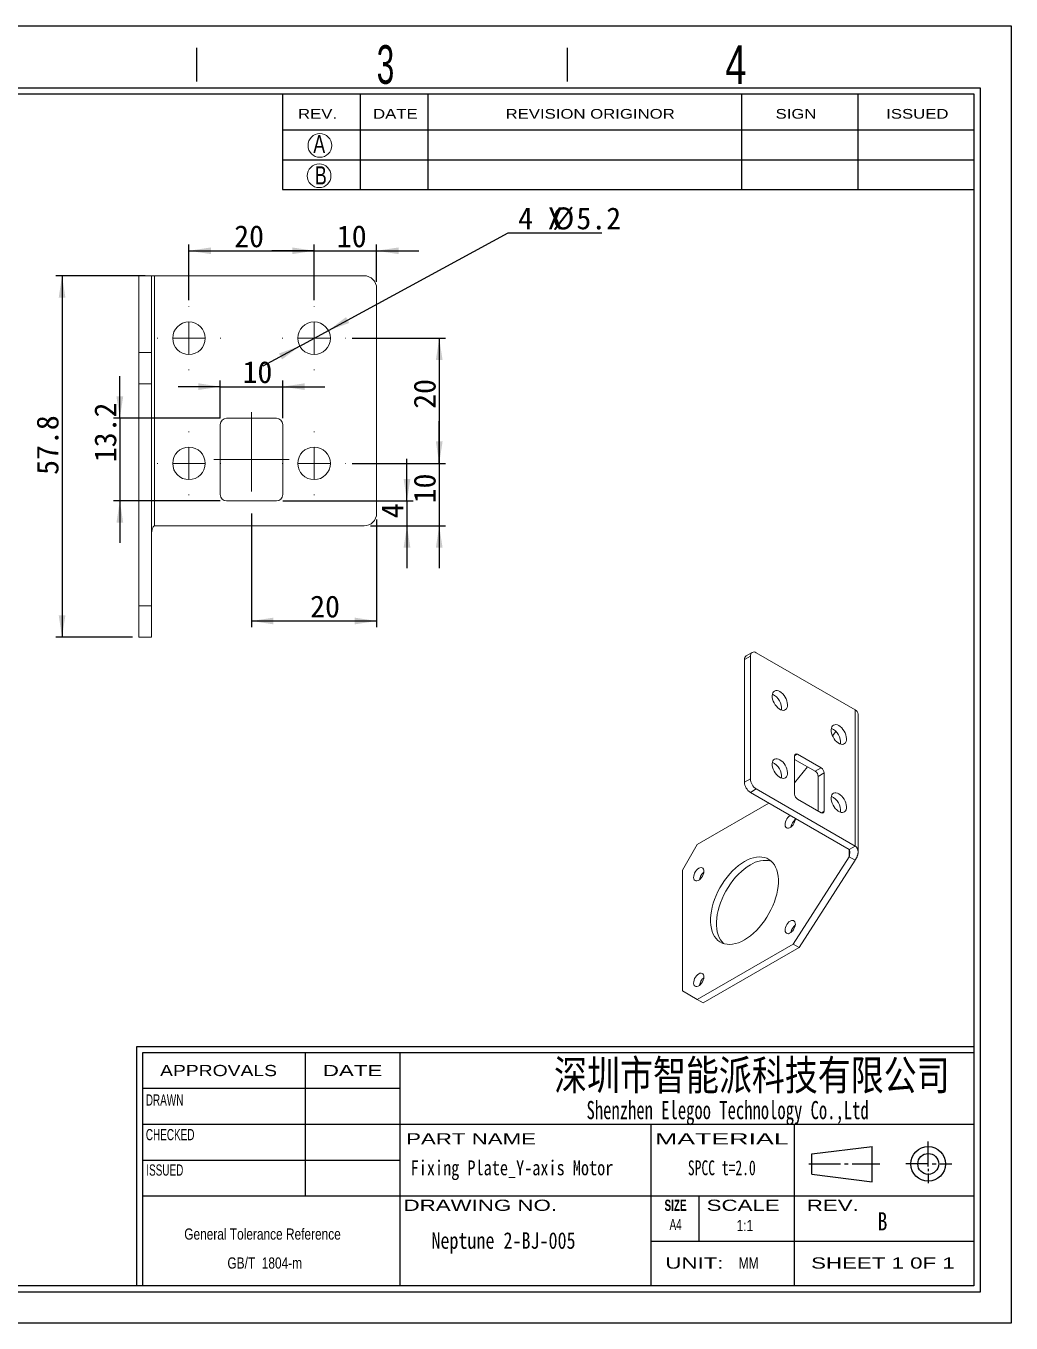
# Model space of a CAD drawing. Header units: millimetres. Extents: x 2 to 295, y 1 to 209.
# Drawn here: x 137.6 to 295.1, y 1.3 to 208.7 of the extents above; entities that cross this region are included whole.
import ezdxf

# ---------------------------------------------------------------- set-up
doc = ezdxf.new("R2010")
doc.units = ezdxf.units.MM
doc.linetypes.add('CENTER', pattern=[10.16, 6.35, -1.27, 1.27, -1.27])
doc.linetypes.add('CENTERX2', pattern=[20.32, 12.7, -2.54, 2.54, -2.54])
doc.layers.add('DIM', color=5, linetype='Continuous')
doc.layers.add('SLD-0', color=179, linetype='Continuous')
doc.layers.add('中心线', color=1, linetype='CENTER', lineweight=15)
doc.styles.add('SLDTEXTSTYLE0', font='SIMSUN.TTC', dxfattribs={"width": 0.67})
doc.styles.add('SLDTEXTSTYLE1', font='ARIAL.TTF', dxfattribs={"width": 0.7584})
doc.styles.add('SLDTEXTSTYLE10', font='ARIAL.TTF', dxfattribs={"width": 1.2324})
doc.styles.add('SLDTEXTSTYLE11', font='ARIAL.TTF', dxfattribs={"width": 1.7064})
doc.styles.add('SLDTEXTSTYLE12', font='SIMSUN.TTC', dxfattribs={"width": 0.8, "bigfont": 'bigfont'})
doc.styles.add('SLDTEXTSTYLE13', font='SIMKAI.TTF', dxfattribs={"width": 0.67})
doc.styles.add('SLDTEXTSTYLE14', font='SIMSUN.TTC')
doc.styles.add('SLDTEXTSTYLE2', font='SIMSUN.TTC', dxfattribs={"width": 0.8})
doc.styles.add('SLDTEXTSTYLE4', font='SIMSUN.TTC', dxfattribs={"width": 0.8})
doc.styles.add('SLDTEXTSTYLE5', font='ARIAL.TTF', dxfattribs={"width": 0.63516})
doc.styles.add('SLDTEXTSTYLE6', font='GOTHIC.TTF', dxfattribs={"width": 0.7304})
doc.styles.add('SLDTEXTSTYLE7', font='GOTHIC.TTF', dxfattribs={"width": 0.61171})
doc.styles.add('SLDTEXTSTYLE8', font='ARIALBD.TTF', dxfattribs={"width": 0.63516})
doc.styles.add('SLDTEXTSTYLE9', font='ARIAL.TTF', dxfattribs={"width": 1.422})
doc.dimstyles.new('SLDDIMSTYLE0', dxfattribs={"dimtxt": 3.5, "dimasz": 3.5, "dimexe": 0, "dimexo": 0.0625, "dimgap": 0.875, "dimtad": 2, "dimrnd": 1e-09, "dimzin": 12, "dimdsep": 46, "dimtxsty": 'SLDTEXTSTYLE0', "dimsah": 1, "dimcen": 0.09, "dimadec": 0, "dimazin": 3, "dimtfac": 1, "dimtofl": 0, "dimtmove": 0, "dimatfit": 3, "dimfxl": 0, "dimfrac": 2, "dimtolj": 1, "dimtzin": 12, "dimarcsym": 0})
doc.dimstyles.new('SLDDIMSTYLE1', dxfattribs={"dimtxt": 3.5, "dimasz": 3.5, "dimexe": 0, "dimexo": 0.0625, "dimgap": 0.875, "dimtad": 2, "dimrnd": 1e-09, "dimzin": 12, "dimdsep": 46, "dimtxsty": 'SLDTEXTSTYLE0', "dimsah": 1, "dimcen": 0.09, "dimadec": 0, "dimazin": 3, "dimtfac": 1, "dimtmove": 0, "dimatfit": 0, "dimfxl": 0, "dimfrac": 2, "dimtolj": 1, "dimtzin": 12, "dimarcsym": 0})
doc.dimstyles.new('SLDDIMSTYLE2', dxfattribs={"dimtxt": 3.5, "dimasz": 3.5, "dimexe": 0, "dimexo": 0.0625, "dimgap": 0.875, "dimtad": 0, "dimtih": 1, "dimtoh": 1, "dimrnd": 1e-09, "dimzin": 12, "dimdsep": 46, "dimtxsty": 'SLDTEXTSTYLE0', "dimsah": 1, "dimcen": 0, "dimadec": 0, "dimazin": 3, "dimtfac": 1, "dimtmove": 0, "dimatfit": 3, "dimfxl": 0, "dimfrac": 2, "dimtolj": 1, "dimtzin": 12, "dimarcsym": 0})

# ---------------------------------------------------------------- blocks, each defined once
blk = doc.blocks.new('SW_NOTE_2')
at = {"layer": 'SLD-0', "color": 0, "char_height": 1.7927, "attachment_point": 2, "style": 'SLDTEXTSTYLE1'}
for s, insert in [('General Tolerance Reference ', (13.02, 2.31)), (' GB/T  1804-m', (13.11, -2.32))]:
    blk.add_mtext(s, dxfattribs=dict(at, insert=insert))
blk = doc.blocks.new('_D_8')
at = {"layer": 'DIM'}
for p, q in [((185.98, 159.98), (214.72, 175.58)), ((214.72, 175.58), (229.71, 175.58)), ((181.41, 157.5), (185.98, 159.98)), ((181.41, 157.5), (175.5, 154.29))]:
    blk.add_line(p, q, dxfattribs=at)
for points in [[(185.98, 159.98), (189.32, 161.18), (188.8, 162.12)], [(181.41, 157.5), (178.08, 156.3), (178.59, 155.36)]]:
    blk.add_solid(points, dxfattribs=at)
at = {"layer": 'DIM', "char_height": 3.5, "attachment_point": 1, "style": 'SLDTEXTSTYLE14'}
for s, insert in [('4 X ', (216.31, 179.66)), ('%%c', (221.76, 179.66)), ('5.2', (225.63, 179.66))]:
    blk.add_mtext(s, dxfattribs=dict(at, insert=insert))
blk = doc.blocks.new('_D_9')
at = {"layer": 'DIM'}
for p, q in [((163.7, 164.84), (163.7, 173.73)), ((163.7, 172.73), (183.7, 172.73)), ((183.7, 164.84), (183.7, 173.73))]:
    blk.add_line(p, q, dxfattribs=at)
for points in [[(163.7, 172.73), (167.2, 172.19), (167.2, 173.26)], [(183.7, 172.73), (180.2, 173.26), (180.2, 172.19)]]:
    blk.add_solid(points, dxfattribs=at)
at = {"layer": 'DIM', "insert": (170.93, 176.8), "char_height": 3.5, "attachment_point": 1, "style": 'SLDTEXTSTYLE14'}
blk.add_mtext('20', dxfattribs=at)
blk = doc.blocks.new('_D_10')
at = {"layer": 'DIM'}
for p, q in [((189.8, 158.74), (204.7, 158.74)), ((203.7, 158.74), (203.7, 138.74)), ((189.8, 138.74), (204.7, 138.74))]:
    blk.add_line(p, q, dxfattribs=at)
for points in [[(203.7, 158.74), (203.16, 155.24), (204.24, 155.24)], [(203.7, 138.74), (204.24, 142.24), (203.16, 142.24)]]:
    blk.add_solid(points, dxfattribs=at)
at = {"layer": 'DIM', "insert": (199.62, 147.46), "char_height": 3.5, "attachment_point": 1, "rotation": 90, "style": 'SLDTEXTSTYLE14'}
blk.add_mtext('20', dxfattribs=at)
blk = doc.blocks.new('_D_11')
at = {"layer": 'DIM'}
for p, q in [((183.7, 172.73), (176.97, 172.73)), ((183.7, 164.84), (183.7, 173.73)), ((183.7, 172.73), (193.7, 172.73)), ((193.7, 167.74), (193.7, 173.73)), ((193.7, 172.73), (200.43, 172.73))]:
    blk.add_line(p, q, dxfattribs=at)
for points in [[(183.7, 172.73), (180.2, 173.26), (180.2, 172.19)], [(193.7, 172.73), (197.2, 172.19), (197.2, 173.26)]]:
    blk.add_solid(points, dxfattribs=at)
at = {"layer": 'DIM', "insert": (187.34, 176.8), "char_height": 3.5, "attachment_point": 1, "style": 'SLDTEXTSTYLE14'}
blk.add_mtext('10', dxfattribs=at)
blk = doc.blocks.new('_D_12')
at = {"layer": 'DIM'}
for p, q in [((168.7, 145.94), (168.7, 152)), ((178.7, 145.94), (178.7, 152)), ((168.7, 151), (161.97, 151)), ((168.7, 151), (178.7, 151)), ((178.7, 151), (185.43, 151))]:
    blk.add_line(p, q, dxfattribs=at)
for points in [[(168.7, 151), (165.2, 151.54), (165.2, 150.47)], [(178.7, 151), (182.2, 150.47), (182.2, 151.54)]]:
    blk.add_solid(points, dxfattribs=at)
at = {"layer": 'DIM', "insert": (172.27, 155.08), "char_height": 3.5, "attachment_point": 1, "style": 'SLDTEXTSTYLE14'}
blk.add_mtext('10', dxfattribs=at)
blk = doc.blocks.new('_D_13')
at = {"layer": 'DIM'}
for p, q in [((173.7, 130.74), (173.7, 112.54)), ((193.7, 129.74), (193.7, 112.54)), ((173.7, 113.54), (193.7, 113.54))]:
    blk.add_line(p, q, dxfattribs=at)
for points in [[(173.7, 113.54), (177.2, 113), (177.2, 114.07)], [(193.7, 113.54), (190.2, 114.07), (190.2, 113)]]:
    blk.add_solid(points, dxfattribs=at)
at = {"layer": 'DIM', "insert": (183.07, 117.61), "char_height": 3.5, "attachment_point": 1, "style": 'SLDTEXTSTYLE14'}
blk.add_mtext('20', dxfattribs=at)
blk = doc.blocks.new('_D_14')
at = {"layer": 'DIM'}
for p, q in [((198.55, 132.74), (198.55, 139.47)), ((178.7, 132.74), (199.55, 132.74)), ((198.55, 132.74), (198.55, 128.74)), ((192.7, 128.74), (199.55, 128.74)), ((198.55, 128.74), (198.55, 122.01))]:
    blk.add_line(p, q, dxfattribs=at)
for points in [[(198.55, 132.74), (199.09, 136.24), (198.01, 136.24)], [(198.55, 128.74), (198.01, 125.24), (199.09, 125.24)]]:
    blk.add_solid(points, dxfattribs=at)
at = {"layer": 'DIM', "insert": (194.48, 129.97), "char_height": 3.5, "attachment_point": 1, "rotation": 90, "style": 'SLDTEXTSTYLE14'}
blk.add_mtext('4', dxfattribs=at)
blk = doc.blocks.new('_D_15')
at = {"layer": 'DIM'}
for p, q in [((152.65, 145.94), (152.65, 152.67)), ((168.7, 145.94), (151.65, 145.94)), ((152.65, 145.94), (152.65, 132.74)), ((168.7, 132.74), (151.65, 132.74)), ((152.65, 132.74), (152.65, 126.01))]:
    blk.add_line(p, q, dxfattribs=at)
for points in [[(152.65, 145.94), (153.19, 149.44), (152.11, 149.44)], [(152.65, 132.74), (152.11, 129.24), (153.19, 129.24)]]:
    blk.add_solid(points, dxfattribs=at)
at = {"layer": 'DIM', "insert": (148.58, 138.93), "char_height": 3.5, "attachment_point": 1, "rotation": 90, "style": 'SLDTEXTSTYLE14'}
blk.add_mtext('13.2', dxfattribs=at)
blk = doc.blocks.new('_D_16')
at = {"layer": 'DIM'}
for p, q in [((203.7, 138.74), (203.7, 145.47)), ((189.8, 138.74), (204.7, 138.74)), ((203.7, 138.74), (203.7, 128.74)), ((192.7, 128.74), (204.7, 128.74)), ((203.7, 128.74), (203.7, 122.01))]:
    blk.add_line(p, q, dxfattribs=at)
for points in [[(203.7, 138.74), (204.24, 142.24), (203.16, 142.24)], [(203.7, 128.74), (203.16, 125.24), (204.24, 125.24)]]:
    blk.add_solid(points, dxfattribs=at)
at = {"layer": 'DIM', "insert": (199.62, 132.35), "char_height": 3.5, "attachment_point": 1, "rotation": 90, "style": 'SLDTEXTSTYLE14'}
blk.add_mtext('10', dxfattribs=at)
blk = doc.blocks.new('_D_17')
at = {"layer": 'DIM'}
for p, q in [((156.7, 168.74), (142.41, 168.74)), ((143.41, 168.74), (143.41, 110.94)), ((154.7, 110.94), (142.41, 110.94))]:
    blk.add_line(p, q, dxfattribs=at)
for points in [[(143.41, 168.74), (142.88, 165.24), (143.95, 165.24)], [(143.41, 110.94), (143.95, 114.44), (142.88, 114.44)]]:
    blk.add_solid(points, dxfattribs=at)
at = {"layer": 'DIM', "insert": (139.34, 136.9), "char_height": 3.5, "attachment_point": 1, "rotation": 90, "style": 'SLDTEXTSTYLE14'}
blk.add_mtext('57.8', dxfattribs=at)
blk = doc.blocks.new('SW_CENTERMARKSYMBOL_5')
at = {"layer": '中心线', "color": 0}
for p, q in [((0, 5), (0, 5.1)), ((0, 0), (0, 2.5)), ((-5, 0), (-5.1, 0)), ((0, 0), (-2.5, 0)), ((0, 0), (0, -2.5)), ((0, 0), (2.5, 0)), ((5, 0), (5.1, 0)), ((0, -5), (0, -5.1))]:
    blk.add_line(p, q, dxfattribs=at)
blk = doc.blocks.new('SW_CENTERMARKSYMBOL_6')
at = {"layer": '中心线', "color": 0}
for p, q in [((0, 5), (0, 5.1)), ((0, 0), (0, 2.5)), ((-5, 0), (-5.1, 0)), ((0, 0), (-2.5, 0)), ((0, 0), (0, -2.5)), ((0, 0), (2.5, 0)), ((5, 0), (5.1, 0)), ((0, -5), (0, -5.1))]:
    blk.add_line(p, q, dxfattribs=at)
blk = doc.blocks.new('SW_CENTERMARKSYMBOL_7')
at = {"layer": '中心线', "color": 0}
for p, q in [((0, 5), (0, 5.1)), ((0, 0), (0, 2.5)), ((-5, 0), (-5.1, 0)), ((0, 0), (-2.5, 0)), ((0, 0), (0, -2.5)), ((0, 0), (2.5, 0)), ((5, 0), (5.1, 0)), ((0, -5), (0, -5.1))]:
    blk.add_line(p, q, dxfattribs=at)
blk = doc.blocks.new('SW_CENTERMARKSYMBOL_8')
at = {"layer": '中心线', "color": 0}
for p, q in [((0, 5), (0, 5.1)), ((0, 0), (0, 2.5)), ((-5, 0), (-5.1, 0)), ((0, 0), (-2.5, 0)), ((0, 0), (0, -2.5)), ((0, 0), (2.5, 0)), ((5, 0), (5.1, 0)), ((0, -5), (0, -5.1))]:
    blk.add_line(p, q, dxfattribs=at)

msp = doc.modelspace()

# ---------------------------------------------------------------- linework, layer by layer
at = {"color": 7, "linetype": 'Continuous', "lineweight": 15}
for p, q in [((157.69696, 168.74158), (155.69696, 168.74158)), ((155.69696, 168.74158), (155.69696, 156.44158)), ((157.69696, 168.74158), (157.69696, 156.44158)), ((157.69696, 168.74158), (158.19696, 168.74158)), ((158.19696, 128.74158), (158.19696, 168.74158)), ((191.69696, 168.74158), (158.19696, 168.74158)), ((193.69696, 130.74158), (193.69696, 166.74158)), ((155.69696, 156.44158), (157.69696, 156.44158)), ((155.69696, 151.44158), (155.69696, 156.44158)), ((157.69696, 151.44158), (157.69696, 156.44158)), ((155.69696, 151.44158), (157.69696, 151.44158)), ((155.69696, 115.94158), (155.69696, 151.44158)), ((157.69696, 115.94158), (157.69696, 151.44158)), ((169.69692, 145.94158), (177.69692, 145.94158)), ((168.69692, 144.94158), (168.69692, 133.74158)), ((178.69692, 144.94158), (178.69692, 133.74158)), ((169.69692, 132.74158), (177.69692, 132.74158)), ((158.19696, 128.74158), (191.69696, 128.74158)), ((155.69696, 115.94158), (157.69696, 115.94158)), ((155.69696, 110.94158), (155.69696, 115.94158)), ((157.69696, 115.94158), (157.69696, 110.94158)), ((155.69696, 110.94158), (157.69696, 110.94158)), ((253.43741, 107.9078), (252.4946, 107.36353)), ((253.7136, 108.51826), (252.77079, 107.97399)), ((253.43741, 88.31082), (253.43741, 107.9078)), ((254.38022, 108.45225), (270.17227, 99.33569)), ((252.4946, 87.76655), (252.4946, 107.36353)), ((270.17227, 77.56127), (270.17227, 99.33569)), ((270.66042, 76.61786), (270.66042, 98.65535)), ((267.10749, 95.87958), (266.55812, 95.19617)), ((260.50849, 91.95877), (260.9799, 92.23091)), ((260.50849, 91.95869), (260.50849, 85.86185)), ((263.80832, 89.50955), (260.50849, 91.4145)), ((264.75113, 90.05382), (260.9799, 92.23091)), ((262.5642, 90.22777), (260.50849, 87.67048)), ((263.80832, 89.50955), (264.75113, 90.05382)), ((264.27973, 88.69305), (265.22254, 89.23733)), ((265.22254, 89.23733), (265.22254, 83.14049)), ((252.4946, 87.76655), (253.43741, 88.31082)), ((264.27973, 88.69305), (264.27973, 83.1404)), ((254.38022, 86.67783), (253.43741, 86.13355)), ((269.22946, 77.017), (253.43741, 86.13355)), ((270.17227, 77.56127), (254.38022, 86.67783)), ((264.75113, 82.86827), (260.9799, 85.04535)), ((244.95212, 77.80864), (256.40513, 84.42032)), ((264.75106, 82.86831), (265.22254, 83.14049)), ((242.5951, 73.72616), (244.95212, 77.80864)), ((269.22946, 77.017), (270.17227, 77.56127)), ((269.22946, 77.017), (269.22946, 75.8211)), ((260.28286, 61.89048), (269.22946, 75.8211)), ((261.22567, 61.34621), (270.17227, 75.27683)), ((269.22946, 75.8211), (270.17227, 75.27683)), ((242.5951, 54.40136), (242.5951, 73.72616)), ((244.95212, 53.04023), (260.28286, 61.89048)), ((261.22567, 61.34621), (245.89493, 52.49596)), ((261.22567, 61.34621), (260.28286, 61.89048)), ((242.5951, 54.40136), (244.95212, 53.04023)), ((245.89493, 52.49596), (244.95212, 53.04023))]:
    msp.add_line(p, q, dxfattribs=at)
at = {"color": 7, "linetype": 'Continuous', "lineweight": 15, "flags": 128}
for points in [[(258.15145, 102.24689), (257.9195, 102.35522), (257.69592, 102.40848), (257.48882, 102.40475), (257.30566, 102.34415), (257.15307, 102.22889), (257.03656, 102.06312), (256.96035, 101.85284), (256.92719, 101.60565), (256.93828, 101.33048), (256.99321, 101.03728), (257.09001, 100.73665), (257.22517, 100.43944), (257.39381, 100.15641), (257.58983, 99.89777), (257.80615, 99.67289), (258.03495, 99.48988), (258.26796, 99.35537), (258.49676, 99.27421), (258.71308, 99.24933), (258.9091, 99.28164), (259.07774, 99.36997), (259.2129, 99.51113), (259.30969, 99.7), (259.36463, 99.92978), (259.37572, 100.19215), (259.34256, 100.47763), (259.26634, 100.77589), (259.14984, 101.07617), (258.99725, 101.36761), (258.81409, 101.63968), (258.60698, 101.88254), (258.38341, 102.08741), (258.15145, 102.24689)], [(267.57954, 96.80417), (267.34759, 96.9125), (267.12401, 96.96576), (266.91691, 96.96202), (266.73375, 96.90143), (266.58116, 96.78617), (266.46465, 96.6204), (266.38844, 96.41012), (266.35528, 96.16293), (266.36637, 95.88776), (266.4213, 95.59456), (266.5181, 95.29393), (266.65326, 94.99672), (266.8219, 94.71368), (267.01792, 94.45505), (267.23424, 94.23017), (267.46304, 94.04716), (267.69605, 93.91265), (267.92485, 93.83149), (268.14117, 93.80661), (268.33719, 93.83892), (268.50583, 93.92725), (268.64099, 94.06841), (268.73779, 94.25728), (268.79272, 94.48706), (268.80381, 94.74943), (268.77065, 95.0349), (268.69444, 95.33317), (268.57793, 95.63345), (268.42534, 95.92489), (268.24218, 96.19696), (268.03507, 96.43982), (267.8115, 96.64469), (267.57954, 96.80417)], [(258.15145, 91.35968), (257.9195, 91.46801), (257.69592, 91.52127), (257.48882, 91.51754), (257.30566, 91.45694), (257.15307, 91.34168), (257.03656, 91.17591), (256.96035, 90.96563), (256.92719, 90.71844), (256.93828, 90.44327), (256.99321, 90.15007), (257.09001, 89.84943), (257.22517, 89.55223), (257.39381, 89.26919), (257.58983, 89.01056), (257.80615, 88.78568), (258.03495, 88.60267), (258.26796, 88.46816), (258.49676, 88.387), (258.71308, 88.36212), (258.9091, 88.39443), (259.07774, 88.48276), (259.2129, 88.62392), (259.30969, 88.81279), (259.36463, 89.04257), (259.37572, 89.30494), (259.34256, 89.59041), (259.26634, 89.88868), (259.14984, 90.18896), (258.99725, 90.4804), (258.81409, 90.75247), (258.60698, 90.99533), (258.38341, 91.2002), (258.15145, 91.35968)], [(267.57954, 85.91696), (267.34759, 86.02529), (267.12401, 86.07855), (266.91691, 86.07481), (266.73375, 86.01422), (266.58116, 85.89896), (266.46465, 85.73319), (266.38844, 85.52291), (266.35528, 85.27572), (266.36637, 85.00055), (266.4213, 84.70735), (266.5181, 84.40671), (266.65326, 84.10951), (266.8219, 83.82647), (267.01792, 83.56784), (267.23424, 83.34296), (267.46304, 83.15995), (267.69605, 83.02544), (267.92485, 82.94428), (268.14117, 82.9194), (268.33719, 82.95171), (268.50583, 83.04004), (268.64099, 83.1812), (268.73779, 83.37007), (268.79272, 83.59985), (268.80381, 83.86222), (268.77065, 84.14769), (268.69444, 84.44596), (268.57793, 84.74624), (268.42534, 85.03768), (268.24218, 85.30975), (268.03507, 85.55261), (267.8115, 85.75748), (267.57954, 85.91696)], [(259.82367, 82.44684), (259.80137, 82.43431), (259.61111, 82.2988), (259.43112, 82.11924), (259.27109, 81.90532), (259.13965, 81.66855), (259.04387, 81.42171), (258.98894, 81.1781), (258.9778, 80.95086), (259.01107, 80.75224), (259.08693, 80.59293), (259.20131, 80.48154), (259.34805, 80.42408), (259.51921, 80.42361), (259.70559, 80.4802), (259.89714, 80.59078), (260.08351, 80.74938), (260.25468, 80.94746), (260.40142, 81.17435), (260.5158, 81.4178), (260.59166, 81.66469), (260.62493, 81.90172), (260.62601, 81.98365)], [(252.49459, 75.08613), (252.00865, 74.7804), (251.5266, 74.42672), (251.05237, 74.02795), (250.58974, 73.5873), (250.14245, 73.10831), (249.71409, 72.59485), (249.30812, 72.05104), (248.92782, 71.48126), (248.57621, 70.8901), (248.25616, 70.28233), (247.97024, 69.66282), (247.72076, 69.03659), (247.5097, 68.40866), (247.33877, 67.78408), (247.20936, 67.1679), (247.12251, 66.56507), (247.0789, 65.98043), (247.0789, 65.41871), (247.12251, 64.88443), (247.20936, 64.38187), (247.33877, 63.9151), (247.5097, 63.48787), (247.72076, 63.10362), (247.97024, 62.76543), (248.25616, 62.47605), (248.57621, 62.2378), (248.92782, 62.05259), (249.30812, 61.92191), (249.71409, 61.84682), (250.14245, 61.82792), (250.58974, 61.86536), (251.05237, 61.95886), (251.5266, 62.10763), (252.00865, 62.31051), (252.49459, 62.56583), (252.98054, 62.87157), (253.46258, 63.22524), (253.93681, 63.62401), (254.39945, 64.06466), (254.84675, 64.54366), (255.2751, 65.05712), (255.68106, 65.60093), (256.06138, 66.17071), (256.41297, 66.76186), (256.73302, 67.36964), (257.01894, 67.98914), (257.26844, 68.61538), (257.4795, 69.24331), (257.65041, 69.86788), (257.77982, 70.48406), (257.86668, 71.08691), (257.91029, 71.67154), (257.91029, 72.23326), (257.86668, 72.76754), (257.77982, 73.27009), (257.65041, 73.73687), (257.4795, 74.1641), (257.26844, 74.54835), (257.01894, 74.88653), (256.73302, 75.17591), (256.41297, 75.41417), (256.06138, 75.59938), (255.68106, 75.73006), (255.2751, 75.80515), (254.84675, 75.82405), (254.39945, 75.7866), (253.93681, 75.69311), (253.46258, 75.54433), (252.98054, 75.34146), (252.49459, 75.08613)], [(245.18783, 73.9981), (244.99758, 73.86259), (244.81758, 73.68303), (244.65755, 73.4691), (244.52611, 73.23234), (244.43034, 72.98549), (244.37539, 72.74188), (244.36427, 72.51464), (244.39752, 72.31601), (244.47339, 72.15671), (244.58777, 72.04533), (244.7345, 71.98785), (244.90567, 71.9874), (245.09206, 72.04399), (245.2836, 72.15456), (245.46998, 72.31316), (245.64115, 72.51125), (245.78788, 72.73813), (245.90226, 72.98158), (245.97813, 73.22848), (246.01138, 73.4655), (246.00025, 73.67989), (245.94531, 73.86007), (245.84954, 73.99633), (245.71809, 74.08134), (245.55806, 74.1105), (245.37807, 74.08224), (245.18783, 73.9981)], [(253.4374, 74.54186), (252.95146, 74.23613), (252.46941, 73.88245), (251.99518, 73.48368), (251.53254, 73.04303), (251.08525, 72.56404), (250.6569, 72.05058), (250.25093, 71.50676), (249.87062, 70.93699), (249.51902, 70.34583), (249.19897, 69.73806), (248.91305, 69.11855), (248.66357, 68.49232), (248.45251, 67.86439), (248.28158, 67.23981), (248.15217, 66.62363), (248.06532, 66.02079), (248.02171, 65.43616), (248.02171, 64.87444), (248.06532, 64.34015), (248.15217, 63.8376), (248.28158, 63.37082), (248.45251, 62.9436), (248.66357, 62.55935), (248.91305, 62.22116), (249.16206, 61.96453)], [(259.80137, 65.55913), (259.61111, 65.42363), (259.43112, 65.24407), (259.27109, 65.03014), (259.13965, 64.79337), (259.04387, 64.54653), (258.98894, 64.30292), (258.9778, 64.07568), (259.01107, 63.87706), (259.08693, 63.71776), (259.20131, 63.60636), (259.34805, 63.5489), (259.51921, 63.54844), (259.70559, 63.60503), (259.89714, 63.7156), (260.08351, 63.8742), (260.25468, 64.07229), (260.40142, 64.29918), (260.5158, 64.54262), (260.59166, 64.78951), (260.62493, 65.02655), (260.61379, 65.24093), (260.55886, 65.42111), (260.46308, 65.55738), (260.33164, 65.64238), (260.17161, 65.67154), (259.99162, 65.64329), (259.80137, 65.55913)], [(245.18783, 57.12292), (244.99758, 56.98741), (244.81758, 56.80785), (244.65755, 56.59392), (244.52611, 56.35716), (244.43034, 56.11032), (244.37539, 55.8667), (244.36427, 55.63947), (244.39752, 55.44084), (244.47339, 55.28153), (244.58777, 55.17015), (244.7345, 55.11268), (244.90567, 55.11222), (245.09206, 55.16881), (245.2836, 55.27939), (245.46998, 55.43799), (245.64115, 55.63607), (245.78788, 55.86295), (245.90226, 56.10641), (245.97813, 56.3533), (246.01138, 56.59032), (246.00025, 56.80471), (245.94531, 56.98489), (245.84954, 57.12116), (245.71809, 57.20616), (245.55806, 57.23532), (245.37807, 57.20706), (245.18783, 57.12292)]]:
    msp.add_lwpolyline(points, dxfattribs=at)
at = {"color": 7, "linetype": 'Continuous', "lineweight": 15}
for centre in [(163.69696, 158.74158), (183.69696, 158.74158), (163.69696, 138.74158), (183.69696, 138.74158)]:
    msp.add_circle(centre, 2.6, dxfattribs=at)
for centre, radius, start, end in [((191.69696, 166.74158), 2, 0, 90), ((169.69692, 144.94158), 1, 90, 180), ((177.69692, 144.94158), 1, 0, 90), ((169.69692, 133.74158), 1, 180, 270), ((177.69692, 133.74158), 1, 270, 0), ((191.69696, 130.74158), 2, 270, 0), ((253.12886, 107.44427), 0.63938, 124.0572689, 187.2549935), ((254.01217, 108.00104), 0.58228, 50.7966187, 189.2141331), ((255.96792, 99.57103), 2.45438, 353.6532829, 66.3413702), ((269.82629, 98.57215), 0.83826, 5.695685, 65.6237333), ((265.39601, 94.12831), 2.45438, 353.6532837, 66.3413644), ((260.79588, 92.00531), 0.29114, 50.7969626, 189.213974), ((255.96792, 88.68382), 2.45438, 353.6532956, 66.3413375), ((263.25625, 88.64648), 1.02454, 2.605531, 57.3944075), ((264.19906, 89.19075), 1.02454, 2.605531, 57.3944075), ((254.54155, 87.85969), 2.04907, 182.605444, 237.3945562), ((255.48436, 88.40397), 2.04907, 182.605444, 237.3945562), ((261.53197, 85.90843), 1.02454, 182.6055012, 237.3944989), ((265.39601, 83.2411), 2.45438, 353.6532964, 66.3413317), ((264.93516, 83.09387), 0.29114, 230.7967371, 9.2140147), ((261.75187, 80.35568), 1.84098, 128.0817393, 171.9236703), ((255.77746, 71.10831), 4.15513, 76.1809727, 124.2755364), ((247.13746, 71.91997), 1.84004, 128.0699921, 171.9354175), ((261.75187, 63.4805), 1.84098, 128.0816666, 171.9237642), ((247.13746, 55.04479), 1.84004, 128.0699203, 171.9355105)]:
    msp.add_arc(centre, radius, start, end, dxfattribs=at)
for points, knots in [([(158.19696, 128.74158), (158.13163, 128.74158), (158.06216, 128.68838), (157.93319, 128.50235), (157.87405, 128.36952), (157.78061, 128.05099), (157.74647, 127.8653), (157.70474, 127.46783), (157.69696, 127.25602), (157.69696, 127.04461)], [0, 0, 0, 0, 0.25, 0.25, 0.5, 0.5, 0.75, 0.75, 1, 1, 1, 1]), ([(269.22945, 77.017), (269.26025, 76.99922), (269.28668, 76.9477), (269.32106, 76.79608), (269.32888, 76.6961), (269.32457, 76.46937), (269.31254, 76.34276), (269.27662, 76.08294), (269.25295, 75.94974), (269.22945, 75.8211)], [0, 0, 0, 0, 0.25, 0.25, 0.5, 0.5, 0.75, 0.75, 1, 1, 1, 1]), ([(270.17226, 75.27682), (270.1948, 75.31234), (270.24057, 75.38448), (270.30649, 75.49551), (270.37032, 75.61049), (270.43063, 75.72912), (270.48625, 75.85091), (270.536, 75.97527), (270.57879, 76.10155), (270.61361, 76.229), (270.63957, 76.35679), (270.65594, 76.484), (270.66214, 76.6097), (270.65778, 76.73286), (270.64267, 76.85246), (270.6168, 76.96746), (270.58037, 77.07683), (270.53377, 77.17958), (270.47758, 77.27471), (270.41259, 77.3614), (270.33952, 77.43857), (270.26003, 77.50646), (270.2013, 77.54314), (270.17226, 77.56127)], [0, 0, 0, 0, 0.043630735, 0.08861019, 0.13478202, 0.18198873, 0.230072475, 0.278875768, 0.328242131, 0.378016736, 0.428047052, 0.478183547, 0.528280446, 0.578196606, 0.627796523, 0.676951507, 0.725541095, 0.773454725, 0.820593767, 0.866873957, 0.912228336, 0.95661075, 1, 1, 1, 1])]:
    msp.add_open_spline(points, degree=3, knots=knots, dxfattribs=at)
at = {"layer": 'SLD-0'}
for p, q in [((1.81204, 208.67374), (295.10656, 208.67374)), ((295.10656, 208.67374), (295.10656, 1.29378)), ((12.67482, 197.81098), (289.18142, 197.81098)), ((252.01742, 197.81098), (252.01742, 182.51367)), ((270.59942, 197.81098), (270.59942, 182.51367)), ((289.18142, 197.81098), (289.18142, 7.21892)), ((289.18142, 7.21892), (12.67482, 7.21892)), ((295.10656, 1.29378), (1.81204, 1.29378))]:
    msp.add_line(p, q, dxfattribs=at)
at = {"layer": 'SLD-0', "color": 6, "linetype": 'Continuous'}
for p, q in [((164.95246, 199.78603), (164.95246, 205.16949)), ((224.20387, 199.78603), (224.20387, 205.16949)), ((11.6873, 198.7985), (290.16894, 198.7985)), ((290.16894, 198.7985), (290.16894, 6.2314)), ((290.16894, 6.2314), (11.6873, 6.2314))]:
    msp.add_line(p, q, dxfattribs=at)
at = {"layer": 'SLD-0', "color": 179, "linetype": 'Continuous'}
for p, q in [((178.65881, 197.81098), (178.65881, 182.51367)), ((191.05019, 197.81098), (191.05019, 182.51367)), ((201.88631, 197.81098), (201.88631, 182.51367)), ((178.65881, 192.07449), (289.18142, 192.07449)), ((178.65881, 187.29408), (289.18142, 187.29408)), ((178.65881, 182.51367), (289.18142, 182.51367)), ((289.18142, 45.4622), (155.32994, 45.4622)), ((155.32994, 45.4622), (155.32994, 7.21892)), ((289.18142, 44.50612), (156.28602, 44.50612)), ((156.28602, 44.50612), (156.28602, 7.21892)), ((182.28076, 44.50612), (182.28076, 21.56015)), ((197.39755, 44.50612), (197.39755, 7.21892)), ((197.39755, 38.76963), (156.28602, 38.76963)), ((289.18142, 33.03313), (156.28602, 33.03313)), ((237.55299, 33.03313), (237.55299, 7.21892)), ((260.49896, 7.21892), (260.49896, 33.03313)), ((263.2552, 28.35384), (272.88795, 29.53819)), ((272.88795, 23.84606), (272.88795, 29.53819)), ((281.86932, 26.34954), (281.86932, 30.31633)), ((197.39755, 27.29664), (156.28602, 27.29664)), ((263.2552, 25.10642), (263.2552, 28.35384)), ((262.78561, 26.73278), (267.83012, 26.73278)), ((263.2552, 25.10642), (272.88795, 23.84606)), ((268.46068, 26.73278), (269.09124, 26.73278)), ((269.72181, 26.73278), (274.13575, 26.73278)), ((281.86932, 26.73278), (278.26838, 26.73278)), ((281.86932, 25.96629), (281.86932, 25.58305)), ((281.86932, 25.19981), (281.86932, 23.66685)), ((282.49989, 26.73278), (283.13045, 26.73278)), ((283.76101, 26.73278), (285.6527, 26.73278)), ((289.18142, 21.56015), (156.28602, 21.56015)), ((245.20165, 21.56015), (245.20165, 14.38954)), ((237.55299, 14.38954), (289.18142, 14.38954))]:
    msp.add_line(p, q, dxfattribs=at)
at = {"layer": 'SLD-0', "lineweight": 0}
for centre in [(184.62211, 189.56356), (184.49936, 184.71491)]:
    msp.add_circle(centre, 1.89438, dxfattribs=at)
at = {"layer": 'SLD-0', "color": 179, "linetype": 'Continuous'}
for radius in [2.77145, 1.66896]:
    msp.add_circle((281.86932, 26.73278), radius, dxfattribs=at)
at = {"layer": '中心线', "linetype": 'CENTERX2', "lineweight": 0}
for p, q in [((173.69692, 146.94158), (173.69692, 131.74158)), ((167.69692, 139.34158), (179.69692, 139.34158))]:
    msp.add_line(p, q, dxfattribs=at)

# ---------------------------------------------------------------- block references
at = {"layer": 'SLD-0', "color": 179}
msp.add_blockref('SW_NOTE_2', (162.43788, 14.11087), dxfattribs=at)
at = {"layer": '中心线'}
for name, p in [('SW_CENTERMARKSYMBOL_5', (163.69696, 158.74158)), ('SW_CENTERMARKSYMBOL_7', (183.69696, 158.74158)), ('SW_CENTERMARKSYMBOL_6', (163.69696, 138.74158)), ('SW_CENTERMARKSYMBOL_8', (183.69696, 138.74158))]:
    msp.add_blockref(name, p, dxfattribs=at)

# ---------------------------------------------------------------- texts
at = {"color": 7, "linetype": 'Continuous', "lineweight": 0, "insert": (243.44396, 27.30501), "char_height": 2.38125, "attachment_point": 1, "style": 'SLDTEXTSTYLE0'}
msp.add_mtext('SPCC t=2.0', dxfattribs=at)
at = {"layer": 'SLD-0'}
for s, insert, char_height, attachment_point, style in [('3', (193.70665, 205.59314), 6.17202, 1, 'SLDTEXTSTYLE7'), ('4', (249.44054, 205.58695), 6.17202, 1, 'SLDTEXTSTYLE6'), ('A', (183.57784, 191.25215), 2.90344, 1, 'SLDTEXTSTYLE6'), ('B', (183.83189, 186.23715), 2.90344, 1, 'SLDTEXTSTYLE6'), ('\\M+1905B圳\\M+18E73\\M+19271\\M+1945C\\M+19468\\M+189C8\\M+18B5A\\M+1974C\\M+18CC0\\M+18CF6\\M+18E69', (253.67564, 43.33735), 4.8280804, 2, 'SLDTEXTSTYLE12'), ('Fixing Plate_Y-axis Motor', (215.33794, 27.30501), 2.38125, 2, 'SLDTEXTSTYLE2'), ('B', (273.75996, 19.00745), 2.91042, 1, 'SLDTEXTSTYLE4'), ('Neptune 2-BJ-005', (213.97476, 15.8154), 2.6458333, 2, 'SLDTEXTSTYLE2')]:
    msp.add_mtext(s, dxfattribs=dict(at, insert=insert, char_height=char_height, attachment_point=attachment_point, style=style))
at = {"layer": 'SLD-0', "color": 179}
for s, insert, char_height, attachment_point, style in [('REV.', (181.12883, 195.40006), 1.553633, 1, 'SLDTEXTSTYLE10'), ('DATE', (193.12647, 195.40006), 1.553633, 1, 'SLDTEXTSTYLE10'), ('REVISION ORIGINOR', (214.30816, 195.40006), 1.5536332, 1, 'SLDTEXTSTYLE10'), ('SIGN', (257.46638, 195.40006), 1.553633, 1, 'SLDTEXTSTYLE10'), ('ISSUED', (275.14813, 195.40006), 1.553633, 1, 'SLDTEXTSTYLE10'), ('APPROVALS', (168.42656, 42.5627), 1.792654, 2, 'SLDTEXTSTYLE10'), ('DATE', (189.84959, 42.5627), 1.792654, 2, 'SLDTEXTSTYLE9'), ('DRAWN', (159.80364, 37.85286), 1.792654, 2, 'SLDTEXTSTYLE5'), ('Shenzhen Elegoo Technology Co.,Ltd', (249.7983, 36.79963), 2.9104167, 2, 'SLDTEXTSTYLE13'), ('CHECKED', (160.69565, 32.31471), 1.792654, 2, 'SLDTEXTSTYLE5'), ('PART NAME', (208.79394, 31.64543), 1.792654, 2, 'SLDTEXTSTYLE9'), ('MATERIAL', (248.88016, 31.64543), 1.792654, 2, 'SLDTEXTSTYLE11'), ('ISSUED', (159.83697, 26.65442), 1.792654, 2, 'SLDTEXTSTYLE5'), ('DRAWING NO.', (210.26799, 21.02156), 1.7926537, 2, 'SLDTEXTSTYLE9'), ('SIZE', (241.47889, 21.02156), 1.792654, 2, 'SLDTEXTSTYLE8'), ('SCALE', (252.28894, 21.02156), 1.792654, 2, 'SLDTEXTSTYLE9'), ('REV.', (266.61015, 21.02156), 1.792654, 2, 'SLDTEXTSTYLE9'), ('A4', (241.48981, 17.95313), 1.792654, 2, 'SLDTEXTSTYLE5'), ('1:1', (252.56409, 17.77954), 1.792654, 2, 'SLDTEXTSTYLE1'), ('UNIT:', (244.49869, 11.7907), 1.792654, 2, 'SLDTEXTSTYLE9'), ('MM', (253.16086, 11.7907), 1.792654, 2, 'SLDTEXTSTYLE1'), ('SHEET 1 0F 1', (274.61997, 11.7907), 1.7926537, 2, 'SLDTEXTSTYLE9')]:
    msp.add_mtext(s, dxfattribs=dict(at, insert=insert, char_height=char_height, attachment_point=attachment_point, style=style))

# ---------------------------------------------------------------- dimensions: what is measured, and where the dimension line sits
at = {"layer": 'DIM'}
dim = msp.add_diameter_dim_2p(p1=(185.98205, 159.98188), p2=(181.41187, 157.50128), text='4 X <>', dimstyle='SLDDIMSTYLE2', dxfattribs=at)
dim.commit()
dim.dimension.update_dxf_attribs({"geometry": '_D_8', "text_midpoint": (223.01032, 178.11919), "dimtype": 163})
for base, p1, p2, dimstyle, picture, middle in [((183.69696, 172.72567), (163.69696, 163.84158), (183.69696, 163.84158), 'SLDDIMSTYLE0', '_D_9', (172.29272, 172.72567)), ((193.69696, 172.72567), (183.69696, 163.84158), (193.69696, 166.74158), 'SLDDIMSTYLE1', '_D_11', (188.69827, 172.72567)), ((178.69692, 151.00351), (168.69692, 144.94158), (178.69692, 144.94158), 'SLDDIMSTYLE1', '_D_12', (173.63436, 151.00351)), ((193.69696, 113.53594), (173.69692, 131.74158), (193.69696, 130.74158), 'SLDDIMSTYLE0', '_D_13', (184.43374, 113.53594))]:
    dim = msp.add_linear_dim(base=base, p1=p1, p2=p2, dimstyle=dimstyle, dxfattribs=at)
    dim.commit()
    dim.dimension.update_dxf_attribs({"geometry": picture, "text_midpoint": middle, "dimtype": 160})
for base, p1, p2, dimstyle, picture, middle in [((143.41396, 110.94158), (157.69696, 168.74158), (155.69696, 110.94158), 'SLDDIMSTYLE0', '_D_17', (143.41396, 139.62131)), ((203.69696, 138.74158), (188.79696, 158.74158), (188.79696, 138.74158), 'SLDDIMSTYLE0', '_D_10', (203.69696, 148.81729)), ((152.65317, 132.74158), (169.69692, 145.94158), (169.69692, 132.74158), 'SLDDIMSTYLE1', '_D_15', (152.65317, 141.64915)), ((203.69696, 128.74158), (188.79696, 138.74158), (191.69696, 128.74158), 'SLDDIMSTYLE1', '_D_16', (203.69696, 133.70906)), ((198.55071, 128.74158), (177.69692, 132.74158), (191.69696, 128.74158), 'SLDDIMSTYLE1', '_D_14', (198.55071, 130.64834))]:
    dim = msp.add_linear_dim(base=base, p1=p1, p2=p2, angle=90, dimstyle=dimstyle, dxfattribs=at)
    dim.commit()
    dim.dimension.update_dxf_attribs({"geometry": picture, "text_midpoint": middle, "dimtype": 160})

doc.saveas('drawing.dxf')
